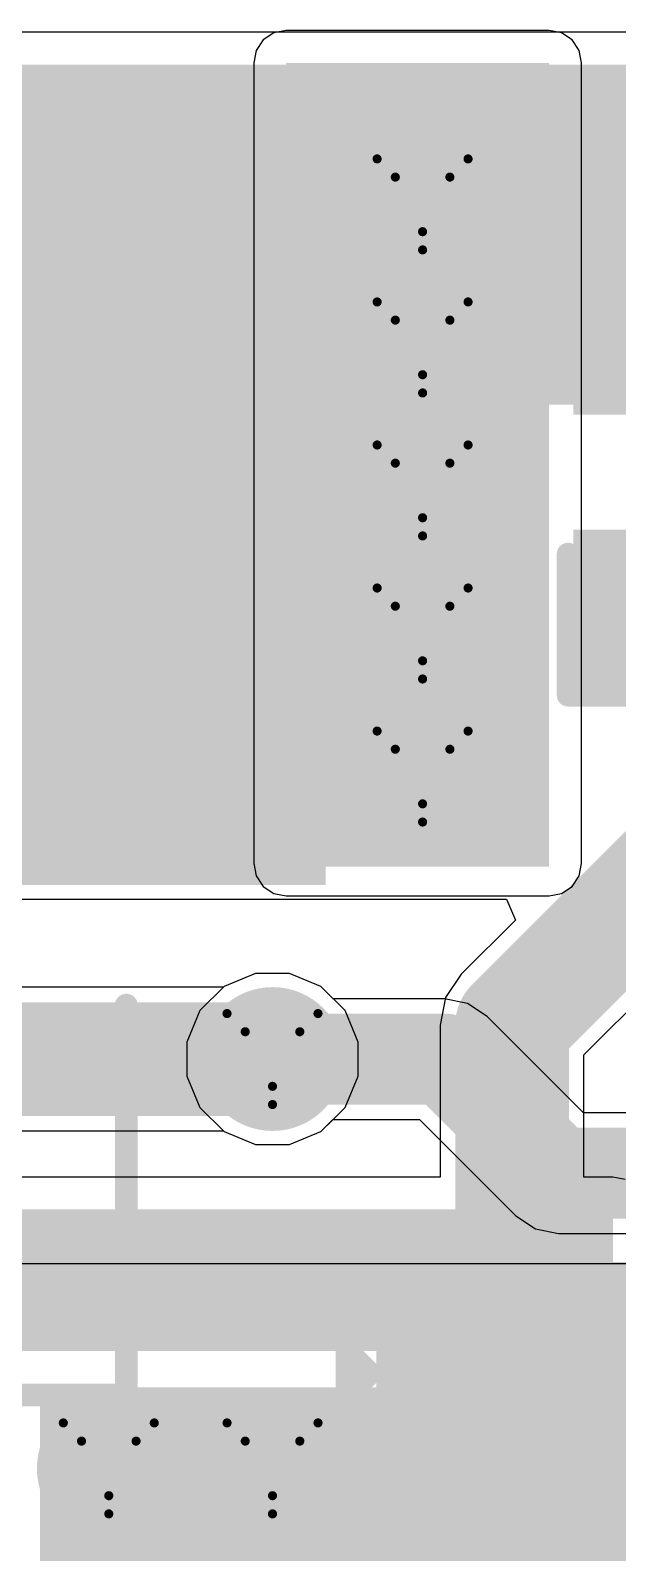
# Model space of a CAD drawing. Header units: millimetres. Extents: x -6 to 194, y -120 to 229.
# Drawn here: x 13.91 to 17.19, y 14.85 to 23.35 of the extents above; entities that cross this region are included whole.
import ezdxf

# ---------------------------------------------------------------- set-up
doc = ezdxf.new("R2010")
doc.units = ezdxf.units.MM
for name, color, linetype in [('BottomLayer', 5, 'Continuous'), ('BottomSolder', 6, 'Continuous'), ('DrillDrawing', 1, 'Continuous'), ('TopLayer', 1, 'Continuous'), ('TopOverlay', 2, 'Continuous'), ('TopPaste', 8, 'Continuous'), ('TopSolder', 216, 'Continuous'), ('ViaHoleLayer', 16, 'Continuous')]:
    doc.layers.add(name, color=color, linetype=linetype)

# ---------------------------------------------------------------- blocks, each defined once
blk = doc.blocks.new('SOT_23_6_10')
at = {"layer": 'TopLayer'}
for points in [[(-1.92, 1.26), (-0.7, 1.26), (-0.7, 0.64), (-1.92, 0.64)], [(0.7, 1.26), (1.92, 1.26), (1.92, 0.64), (0.7, 0.64)], [(-1.92, 0.31), (-0.7, 0.31), (-0.7, -0.31), (-1.92, -0.31)], [(0.7, 0.31), (1.92, 0.31), (1.92, -0.31), (0.7, -0.31)], [(-1.92, -0.64), (-0.7, -0.64), (-0.7, -1.26), (-1.92, -1.26)], [(0.7, -0.64), (1.92, -0.64), (1.92, -1.26), (0.7, -1.26)]]:
    blk.add_hatch(color=1, dxfattribs=at).paths.add_polyline_path(points)
at = {"layer": 'TopPaste'}
for points in [[(-1.92, 1.26), (-0.7, 1.26), (-0.7, 0.64), (-1.92, 0.64)], [(0.7, 1.26), (1.92, 1.26), (1.92, 0.64), (0.7, 0.64)], [(-1.92, 0.31), (-0.7, 0.31), (-0.7, -0.31), (-1.92, -0.31)], [(0.7, 0.31), (1.92, 0.31), (1.92, -0.31), (0.7, -0.31)], [(-1.92, -0.64), (-0.7, -0.64), (-0.7, -1.26), (-1.92, -1.26)], [(0.7, -0.64), (1.92, -0.64), (1.92, -1.26), (0.7, -1.26)]]:
    blk.add_hatch(color=8, dxfattribs=at).paths.add_polyline_path(points)
at = {"layer": 'TopSolder'}
for points in [[(-2.0216, 1.3616), (-0.5984, 1.3616), (-0.5984, 0.5384), (-2.0216, 0.5384)], [(0.5984, 1.3616), (2.0216, 1.3616), (2.0216, 0.5384), (0.5984, 0.5384)], [(-2.0216, 0.4116), (-0.5984, 0.4116), (-0.5984, -0.4116), (-2.0216, -0.4116)], [(0.5984, 0.4116), (2.0216, 0.4116), (2.0216, -0.4116), (0.5984, -0.4116)], [(-2.0216, -0.5384), (-0.5984, -0.5384), (-0.5984, -1.3616), (-2.0216, -1.3616)], [(0.5984, -0.5384), (2.0216, -0.5384), (2.0216, -1.3616), (0.5984, -1.3616)]]:
    blk.add_hatch(color=216, dxfattribs=at).paths.add_polyline_path(points)
at = {"layer": 'TopOverlay', "const_width": 0.127}
for points in [[(-0.889, 1.524), (0.8636, 1.524)], [(-0.889, 1.424), (-0.889, 1.524)], [(0.8636, 1.424), (0.8636, 1.524)], [(-2.1844, 1.0922), (-2.0574, 0.9652)], [(-2.1844, 0.8382), (-2.1844, 1.0922)], [(-2.1844, 0.8382), (-2.0574, 0.9652)], [(-0.889, -1.524), (-0.889, -1.424)], [(0.8636, -1.524), (0.8636, -1.424)], [(-0.889, -1.524), (0.8636, -1.524)]]:
    blk.add_lwpolyline(points, dxfattribs=at)
at = {"layer": 'TopOverlay', "const_width": 0.0635}
for points in [[(-0.9207, 1.524, 1), (-0.8572, 1.524, 1)], [(-0.9207, 1.524, 1), (-0.8572, 1.524, 1)], [(0.8318, 1.524, 1), (0.8953, 1.524, 1)], [(0.8318, 1.524, 1), (0.8953, 1.524, 1)], [(-0.9207, 1.424, 1), (-0.8572, 1.424, 1)], [(0.8318, 1.424, 1), (0.8953, 1.424, 1)], [(-2.2161, 1.0922, 1), (-2.1526, 1.0922, 1)], [(-2.2161, 1.0922, 1), (-2.1526, 1.0922, 1)], [(-2.0892, 0.9652, 1), (-2.0257, 0.9652, 1)], [(-2.0892, 0.9652, 1), (-2.0257, 0.9652, 1)], [(-2.2161, 0.8382, 1), (-2.1526, 0.8382, 1)], [(-2.2161, 0.8382, 1), (-2.1526, 0.8382, 1)], [(-0.9207, -1.424, 1), (-0.8572, -1.424, 1)], [(0.8318, -1.424, 1), (0.8953, -1.424, 1)], [(-0.9207, -1.524, 1), (-0.8572, -1.524, 1)], [(-0.9207, -1.524, 1), (-0.8572, -1.524, 1)], [(0.8318, -1.524, 1), (0.8953, -1.524, 1)], [(0.8318, -1.524, 1), (0.8953, -1.524, 1)]]:
    blk.add_lwpolyline(points, format="xyb", close=True, dxfattribs=at)
blk = doc.blocks.new('YSPI1040_2R2M_36')
at = {"layer": 'TopLayer'}
blk.add_hatch(color=1, dxfattribs=at).paths.add_polyline_path([(2.7, 2.05), (6.8, 2.05), (6.8, -2.05), (2.7, -2.05)])
at = {"layer": 'TopPaste'}
blk.add_hatch(color=8, dxfattribs=at).paths.add_polyline_path([(2.7, 2.05), (6.8, 2.05), (6.8, -2.05), (2.7, -2.05)])
at = {"layer": 'TopSolder'}
blk.add_hatch(color=216, dxfattribs=at).paths.add_polyline_path([(2.5984, 2.1516), (6.9016, 2.1516), (6.9016, -2.1516), (2.5984, -2.1516)])
at = {"layer": 'TopOverlay', "const_width": 0.127}
for points in [[(5.7874, -5), (5.7874, -2.8232)], [(-5.7874, -5), (5.7874, -5)]]:
    blk.add_lwpolyline(points, dxfattribs=at)
at = {"layer": 'TopOverlay', "const_width": 0.0635}
for points in [[(5.7557, -2.8232, 1), (5.8192, -2.8232, 1)], [(5.7557, -5, 1), (5.8192, -5, 1)], [(5.7557, -5, 1), (5.8192, -5, 1)]]:
    blk.add_lwpolyline(points, format="xyb", close=True, dxfattribs=at)
blk = doc.blocks.new('C___0603_62')
at = {"layer": 'TopLayer'}
for points in [[(-0.381, 0.4445), (-0.381, -0.4445), (-1.143, -0.4445), (-1.143, 0.4445)], [(1.143, 0.4445), (1.143, -0.4445), (0.381, -0.4445), (0.381, 0.4445)]]:
    blk.add_hatch(color=1, dxfattribs=at).paths.add_polyline_path(points)
at = {"layer": 'TopPaste'}
for points in [[(-0.381, 0.4445), (-0.381, -0.4445), (-1.143, -0.4445), (-1.143, 0.4445)], [(1.143, 0.4445), (1.143, -0.4445), (0.381, -0.4445), (0.381, 0.4445)]]:
    blk.add_hatch(color=8, dxfattribs=at).paths.add_polyline_path(points)
at = {"layer": 'TopSolder'}
for points in [[(-0.321, 0.5045), (-0.321, -0.5045), (-1.203, -0.5045), (-1.203, 0.5045)], [(1.203, 0.5045), (1.203, -0.5045), (0.321, -0.5045), (0.321, 0.5045)]]:
    blk.add_hatch(color=216, dxfattribs=at).paths.add_polyline_path(points)
at = {"layer": 'TopOverlay', "const_width": 0.127}
for points in [[(-1.2446, -0.5334), (-1.2446, 0.5334)], [(-0.4572, 0.5334), (-1.2446, 0.5334)], [(1.2446, 0.5334), (0.4572, 0.5334)], [(1.2446, -0.5334), (1.2446, 0.5334)], [(-0.4572, -0.5334), (-1.2446, -0.5334)], [(1.2446, -0.5334), (0.4572, -0.5334)]]:
    blk.add_lwpolyline(points, dxfattribs=at)
at = {"layer": 'TopOverlay', "const_width": 0.0635}
for points in [[(-1.2764, 0.5334, 1), (-1.2128, 0.5334, 1)], [(-1.2764, 0.5334, 1), (-1.2128, 0.5334, 1)], [(-0.4889, 0.5334, 1), (-0.4254, 0.5334, 1)], [(0.4254, 0.5334, 1), (0.4889, 0.5334, 1)], [(1.2128, 0.5334, 1), (1.2764, 0.5334, 1)], [(1.2128, 0.5334, 1), (1.2764, 0.5334, 1)], [(-1.2764, -0.5334, 1), (-1.2128, -0.5334, 1)], [(-1.2764, -0.5334, 1), (-1.2128, -0.5334, 1)], [(-0.4889, -0.5334, 1), (-0.4254, -0.5334, 1)], [(0.4254, -0.5334, 1), (0.4889, -0.5334, 1)], [(1.2128, -0.5334, 1), (1.2764, -0.5334, 1)], [(1.2128, -0.5334, 1), (1.2764, -0.5334, 1)]]:
    blk.add_lwpolyline(points, format="xyb", close=True, dxfattribs=at)

msp = doc.modelspace()

# ---------------------------------------------------------------- hatches: boundary and pattern name
at = {"layer": 'BottomLayer'}
for points in [[(15.3416, 18.6944), (16.8105, 18.6944), (16.8105, 23.1648), (15.3416, 23.1648)], [(13.9673, 13.9192), (50.1142, 13.9192), (50.1142, 15.7695), (13.9673, 15.7695)]]:
    msp.add_hatch(color=5, dxfattribs=at).paths.add_polyline_path(points)
h = msp.add_hatch(color=5, dxfattribs=at)
edge = h.paths.add_edge_path()
edge.add_arc((16.1036, 22.3747), 0.3, 0, 360)
h = msp.add_hatch(color=5, dxfattribs=at)
edge = h.paths.add_edge_path()
edge.add_arc((16.1036, 21.5759), 0.3, 0, 360)
h = msp.add_hatch(color=5, dxfattribs=at)
edge = h.paths.add_edge_path()
edge.add_arc((16.1036, 20.7772), 0.3, 0, 360)
h = msp.add_hatch(color=5, dxfattribs=at)
edge = h.paths.add_edge_path()
edge.add_arc((16.1036, 19.9785), 0.3, 0, 360)
h = msp.add_hatch(color=5, dxfattribs=at)
edge = h.paths.add_edge_path()
edge.add_arc((16.1036, 19.1797), 0.3, 0, 360)
h = msp.add_hatch(color=5, dxfattribs=at)
edge = h.paths.add_edge_path()
edge.add_arc((15.2654, 17.6022), 0.3, 0, 360)
h = msp.add_hatch(color=5, dxfattribs=at)
edge = h.paths.add_edge_path()
edge.add_arc((14.351, 15.3162), 0.3, 0, 360)
h = msp.add_hatch(color=5, dxfattribs=at)
edge = h.paths.add_edge_path()
edge.add_arc((15.2654, 15.3162), 0.3, 0, 360)
at = {"layer": 'BottomSolder'}
h = msp.add_hatch(color=6, dxfattribs=at)
edge = h.paths.add_edge_path()
edge.add_arc((16.1036, 22.3747), 0.4016, 0, 360)
h = msp.add_hatch(color=6, dxfattribs=at)
edge = h.paths.add_edge_path()
edge.add_arc((16.1036, 21.5759), 0.4016, 0, 360)
h = msp.add_hatch(color=6, dxfattribs=at)
edge = h.paths.add_edge_path()
edge.add_arc((16.1036, 20.7772), 0.4016, 0, 360)
h = msp.add_hatch(color=6, dxfattribs=at)
edge = h.paths.add_edge_path()
edge.add_arc((16.1036, 19.9785), 0.4016, 0, 360)
h = msp.add_hatch(color=6, dxfattribs=at)
edge = h.paths.add_edge_path()
edge.add_arc((16.1036, 19.1797), 0.4016, 0, 360)
h = msp.add_hatch(color=6, dxfattribs=at)
edge = h.paths.add_edge_path()
edge.add_arc((15.2654, 17.6022), 0.4016, 0, 360)
h = msp.add_hatch(color=6, dxfattribs=at)
edge = h.paths.add_edge_path()
edge.add_arc((14.351, 15.3162), 0.4016, 0, 360)
h = msp.add_hatch(color=6, dxfattribs=at)
edge = h.paths.add_edge_path()
edge.add_arc((15.2654, 15.3162), 0.4016, 0, 360)
at = {"layer": 'TopLayer'}
for points in [[(11.3614, 21.2558), (24.9026, 21.2558), (24.9026, 23.1558), (11.3614, 23.1558)], [(11.3614, 18.6764), (16.8105, 18.6764), (16.8105, 23.1558), (11.3614, 23.1558)], [(11.844, 15.9715), (17.1662, 15.9715), (17.1662, 16.7621), (11.844, 16.7621)], [(17.1662, 16.7621), (15.9462, 16.7621), (15.9462, 15.5216), (17.1662, 15.5216)], [(13.9673, 13.9192), (15.6818, 13.9192), (15.6818, 15.7695), (13.9673, 15.7695)], [(13.9673, 14.5716), (17.1662, 14.5716), (17.1662, 15.1916), (13.9673, 15.1916)]]:
    msp.add_hatch(color=1, dxfattribs=at).paths.add_polyline_path(points)
h = msp.add_hatch(color=1, dxfattribs=at)
edge = h.paths.add_edge_path()
edge.add_arc((16.1036, 22.3747), 0.3, 0, 360)
h = msp.add_hatch(color=1, dxfattribs=at)
edge = h.paths.add_edge_path()
edge.add_arc((16.1036, 21.5759), 0.3, 0, 360)
h = msp.add_hatch(color=1, dxfattribs=at)
edge = h.paths.add_edge_path()
edge.add_arc((16.1036, 20.7772), 0.3, 0, 360)
h = msp.add_hatch(color=1, dxfattribs=at)
edge = h.paths.add_edge_path()
edge.add_arc((16.1036, 19.9785), 0.3, 0, 360)
h = msp.add_hatch(color=1, dxfattribs=at)
edge = h.paths.add_edge_path()
edge.add_arc((16.1036, 19.1797), 0.3, 0, 360)
h = msp.add_hatch(color=1, dxfattribs=at)
edge = h.paths.add_edge_path()
edge.add_arc((15.2654, 17.6022), 0.3, 0, 360)
h = msp.add_hatch(color=1, dxfattribs=at)
edge = h.paths.add_edge_path()
edge.add_arc((14.351, 15.3162), 0.3, 0, 360)
h = msp.add_hatch(color=1, dxfattribs=at)
edge = h.paths.add_edge_path()
edge.add_arc((15.2654, 15.3162), 0.3, 0, 360)
at = {"layer": 'TopSolder'}
h = msp.add_hatch(color=216, dxfattribs=at)
edge = h.paths.add_edge_path()
edge.add_arc((16.1036, 22.3747), 0.4016, 0, 360)
h = msp.add_hatch(color=216, dxfattribs=at)
edge = h.paths.add_edge_path()
edge.add_arc((16.1036, 21.5759), 0.4016, 0, 360)
h = msp.add_hatch(color=216, dxfattribs=at)
edge = h.paths.add_edge_path()
edge.add_arc((16.1036, 20.7772), 0.4016, 0, 360)
h = msp.add_hatch(color=216, dxfattribs=at)
edge = h.paths.add_edge_path()
edge.add_arc((16.1036, 19.9785), 0.4016, 0, 360)
h = msp.add_hatch(color=216, dxfattribs=at)
edge = h.paths.add_edge_path()
edge.add_arc((16.1036, 19.1797), 0.4016, 0, 360)
h = msp.add_hatch(color=216, dxfattribs=at)
edge = h.paths.add_edge_path()
edge.add_arc((15.2654, 17.6022), 0.4016, 0, 360)
h = msp.add_hatch(color=216, dxfattribs=at)
edge = h.paths.add_edge_path()
edge.add_arc((14.351, 15.3162), 0.4016, 0, 360)
h = msp.add_hatch(color=216, dxfattribs=at)
edge = h.paths.add_edge_path()
edge.add_arc((15.2654, 15.3162), 0.4016, 0, 360)
at = {"layer": 'ViaHoleLayer'}
h = msp.add_hatch(color=16, dxfattribs=at)
edge = h.paths.add_edge_path()
edge.add_arc((16.1036, 22.3747), 0.15, 0, 360)
h = msp.add_hatch(color=16, dxfattribs=at)
edge = h.paths.add_edge_path()
edge.add_arc((16.1036, 21.5759), 0.15, 0, 360)
h = msp.add_hatch(color=16, dxfattribs=at)
edge = h.paths.add_edge_path()
edge.add_arc((16.1036, 20.7772), 0.15, 0, 360)
h = msp.add_hatch(color=16, dxfattribs=at)
edge = h.paths.add_edge_path()
edge.add_arc((16.1036, 19.9785), 0.15, 0, 360)
h = msp.add_hatch(color=16, dxfattribs=at)
edge = h.paths.add_edge_path()
edge.add_arc((16.1036, 19.1797), 0.15, 0, 360)
h = msp.add_hatch(color=16, dxfattribs=at)
edge = h.paths.add_edge_path()
edge.add_arc((15.2654, 17.6022), 0.15, 0, 360)
h = msp.add_hatch(color=16, dxfattribs=at)
edge = h.paths.add_edge_path()
edge.add_arc((14.351, 15.3162), 0.15, 0, 360)
h = msp.add_hatch(color=16, dxfattribs=at)
edge = h.paths.add_edge_path()
edge.add_arc((15.2654, 15.3162), 0.15, 0, 360)

# ---------------------------------------------------------------- linework, layer by layer
at = {"layer": 'BottomLayer'}
for p, q in [((15.2134, 23.293), (15.1741, 23.2342)), ((15.2722, 23.3323), (15.2134, 23.293)), ((15.3416, 23.3461), (15.2722, 23.3323)), ((16.8105, 23.3461), (15.3416, 23.3461)), ((16.8798, 23.3323), (16.8105, 23.3461)), ((16.9387, 23.293), (16.8798, 23.3323)), ((16.978, 23.2342), (16.9387, 23.293)), ((15.1741, 23.2342), (15.1603, 23.1648)), ((16.9918, 23.1648), (16.978, 23.2342)), ((15.1603, 23.1648), (15.1603, 18.6944)), ((16.9918, 18.6944), (16.9918, 23.1648)), ((15.1603, 18.6944), (15.1741, 18.625)), ((15.1741, 18.625), (15.2134, 18.5662)), ((16.9387, 18.5662), (16.978, 18.625)), ((16.978, 18.625), (16.9918, 18.6944)), ((15.2134, 18.5662), (15.2722, 18.5269)), ((16.8798, 18.5269), (16.9387, 18.5662)), ((15.2722, 18.5269), (15.3416, 18.5131)), ((15.3416, 18.5131), (16.8105, 18.5131)), ((16.8105, 18.5131), (16.8798, 18.5269)), ((15.1704, 18.08), (14.9947, 18.0073)), ((15.3604, 18.08), (15.1704, 18.08)), ((15.5361, 18.0073), (15.3604, 18.08)), ((14.9947, 18.0073), (14.8603, 17.8729)), ((15.6044, 17.9389), (15.5361, 18.0073)), ((16.226, 17.9389), (15.6044, 17.9389)), ((16.3548, 17.9132), (16.226, 17.9389)), ((14.8603, 17.8729), (14.7876, 17.6972)), ((16.4641, 17.8403), (16.3548, 17.9132)), ((17.0022, 17.3022), (16.4641, 17.8403)), ((14.7876, 17.6972), (14.7876, 17.5072)), ((14.7876, 17.5072), (14.8603, 17.3315)), ((14.8603, 17.3315), (14.9947, 17.1971)), ((15.5361, 17.1971), (15.6044, 17.2655)), ((15.6044, 17.2655), (16.0865, 17.2655)), ((16.0865, 17.2655), (16.6246, 16.7274)), ((17.5539, 17.3022), (17.0022, 17.3022)), ((14.9947, 17.1971), (15.1704, 17.1244)), ((15.3604, 17.1244), (15.5361, 17.1971)), ((15.1704, 17.1244), (15.3604, 17.1244)), ((16.6246, 16.7274), (16.7339, 16.6545)), ((16.7339, 16.6545), (16.8627, 16.6288)), ((16.8627, 16.6288), (23.747, 16.6288)), ((23.7217, 16.4585), (11.4528, 16.4585))]:
    msp.add_line(p, q, dxfattribs=at)
for points, const_width in [([(15.2236, 17.6022), (16.226, 17.6022)], 0.508), ([(16.226, 17.6022), (16.8627, 16.9655)], 0.508), ([(16.8627, 16.9655), (24.1537, 16.9655)], 0.508), ([(11.049, 16.1866), (25.602, 16.1866)], 0.381)]:
    msp.add_lwpolyline(points, dxfattribs=dict(at, const_width=const_width))
at = {"layer": 'BottomLayer', "const_width": 0.254}
for points in [[(15.0966, 17.6022, 1), (15.3506, 17.6022, 1)], [(16.099, 17.6022, 1), (16.353, 17.6022, 1)], [(16.099, 17.6022, 1), (16.353, 17.6022, 1)], [(16.7357, 16.9655, 1), (16.9897, 16.9655, 1)], [(16.7357, 16.9655, 1), (16.9897, 16.9655, 1)]]:
    msp.add_lwpolyline(points, format="xyb", close=True, dxfattribs=at)
at = {"layer": 'DrillDrawing', "const_width": 0.0508}
for points in [[(15.8496, 22.6287), (16.3576, 22.6287)], [(15.8496, 22.6287), (16.1036, 22.1207)], [(16.1036, 22.1207), (16.3576, 22.6287)], [(15.9512, 22.5271), (16.256, 22.5271)], [(15.9512, 22.5271), (16.1036, 22.2223)], [(16.1036, 22.2223), (16.256, 22.5271)], [(15.8496, 21.8299), (16.3576, 21.8299)], [(15.8496, 21.8299), (16.1036, 21.3219)], [(16.1036, 21.3219), (16.3576, 21.8299)], [(15.9512, 21.7283), (16.256, 21.7283)], [(15.9512, 21.7283), (16.1036, 21.4235)], [(16.1036, 21.4235), (16.256, 21.7283)], [(15.8496, 21.0312), (16.3576, 21.0312)], [(15.8496, 21.0312), (16.1036, 20.5232)], [(16.1036, 20.5232), (16.3576, 21.0312)], [(15.9512, 20.9296), (16.256, 20.9296)], [(15.9512, 20.9296), (16.1036, 20.6248)], [(16.1036, 20.6248), (16.256, 20.9296)], [(15.8496, 20.2325), (16.3576, 20.2325)], [(15.8496, 20.2325), (16.1036, 19.7245)], [(16.1036, 19.7245), (16.3576, 20.2325)], [(15.9512, 20.1309), (16.256, 20.1309)], [(15.9512, 20.1309), (16.1036, 19.8261)], [(16.1036, 19.8261), (16.256, 20.1309)], [(15.8496, 19.4337), (16.3576, 19.4337)], [(15.8496, 19.4337), (16.1036, 18.9257)], [(16.1036, 18.9257), (16.3576, 19.4337)], [(15.9512, 19.3321), (16.256, 19.3321)], [(15.9512, 19.3321), (16.1036, 19.0273)], [(16.1036, 19.0273), (16.256, 19.3321)], [(15.0114, 17.8562), (15.5194, 17.8562)], [(15.0114, 17.8562), (15.2654, 17.3482)], [(15.2654, 17.3482), (15.5194, 17.8562)], [(15.113, 17.7546), (15.4178, 17.7546)], [(15.113, 17.7546), (15.2654, 17.4498)], [(15.2654, 17.4498), (15.4178, 17.7546)], [(14.097, 15.5702), (14.605, 15.5702)], [(14.097, 15.5702), (14.351, 15.0622)], [(14.351, 15.0622), (14.605, 15.5702)], [(15.0114, 15.5702), (15.5194, 15.5702)], [(15.0114, 15.5702), (15.2654, 15.0622)], [(15.2654, 15.0622), (15.5194, 15.5702)], [(14.1986, 15.4686), (14.5034, 15.4686)], [(14.1986, 15.4686), (14.351, 15.1638)], [(14.351, 15.1638), (14.5034, 15.4686)], [(15.113, 15.4686), (15.4178, 15.4686)], [(15.113, 15.4686), (15.2654, 15.1638)], [(15.2654, 15.1638), (15.4178, 15.4686)]]:
    msp.add_lwpolyline(points, dxfattribs=at)
at = {"layer": 'DrillDrawing', "const_width": 0.0254}
for points in [[(15.8369, 22.6287, 1), (15.8623, 22.6287, 1)], [(15.8369, 22.6287, 1), (15.8623, 22.6287, 1)], [(16.3449, 22.6287, 1), (16.3703, 22.6287, 1)], [(16.3449, 22.6287, 1), (16.3703, 22.6287, 1)], [(15.9385, 22.5271, 1), (15.9639, 22.5271, 1)], [(15.9385, 22.5271, 1), (15.9639, 22.5271, 1)], [(16.2433, 22.5271, 1), (16.2687, 22.5271, 1)], [(16.2433, 22.5271, 1), (16.2687, 22.5271, 1)], [(16.0909, 22.2223, 1), (16.1163, 22.2223, 1)], [(16.0909, 22.2223, 1), (16.1163, 22.2223, 1)], [(16.0909, 22.1207, 1), (16.1163, 22.1207, 1)], [(16.0909, 22.1207, 1), (16.1163, 22.1207, 1)], [(15.8369, 21.8299, 1), (15.8623, 21.8299, 1)], [(15.8369, 21.8299, 1), (15.8623, 21.8299, 1)], [(16.3449, 21.8299, 1), (16.3703, 21.8299, 1)], [(16.3449, 21.8299, 1), (16.3703, 21.8299, 1)], [(15.9385, 21.7283, 1), (15.9639, 21.7283, 1)], [(15.9385, 21.7283, 1), (15.9639, 21.7283, 1)], [(16.2433, 21.7283, 1), (16.2687, 21.7283, 1)], [(16.2433, 21.7283, 1), (16.2687, 21.7283, 1)], [(16.0909, 21.4235, 1), (16.1163, 21.4235, 1)], [(16.0909, 21.4235, 1), (16.1163, 21.4235, 1)], [(16.0909, 21.3219, 1), (16.1163, 21.3219, 1)], [(16.0909, 21.3219, 1), (16.1163, 21.3219, 1)], [(15.8369, 21.0312, 1), (15.8623, 21.0312, 1)], [(15.8369, 21.0312, 1), (15.8623, 21.0312, 1)], [(16.3449, 21.0312, 1), (16.3703, 21.0312, 1)], [(16.3449, 21.0312, 1), (16.3703, 21.0312, 1)], [(15.9385, 20.9296, 1), (15.9639, 20.9296, 1)], [(15.9385, 20.9296, 1), (15.9639, 20.9296, 1)], [(16.2433, 20.9296, 1), (16.2687, 20.9296, 1)], [(16.2433, 20.9296, 1), (16.2687, 20.9296, 1)], [(16.0909, 20.6248, 1), (16.1163, 20.6248, 1)], [(16.0909, 20.6248, 1), (16.1163, 20.6248, 1)], [(16.0909, 20.5232, 1), (16.1163, 20.5232, 1)], [(16.0909, 20.5232, 1), (16.1163, 20.5232, 1)], [(15.8369, 20.2325, 1), (15.8623, 20.2325, 1)], [(15.8369, 20.2325, 1), (15.8623, 20.2325, 1)], [(16.3449, 20.2325, 1), (16.3703, 20.2325, 1)], [(16.3449, 20.2325, 1), (16.3703, 20.2325, 1)], [(15.9385, 20.1309, 1), (15.9639, 20.1309, 1)], [(15.9385, 20.1309, 1), (15.9639, 20.1309, 1)], [(16.2433, 20.1309, 1), (16.2687, 20.1309, 1)], [(16.2433, 20.1309, 1), (16.2687, 20.1309, 1)], [(16.0909, 19.8261, 1), (16.1163, 19.8261, 1)], [(16.0909, 19.8261, 1), (16.1163, 19.8261, 1)], [(16.0909, 19.7245, 1), (16.1163, 19.7245, 1)], [(16.0909, 19.7245, 1), (16.1163, 19.7245, 1)], [(15.8369, 19.4337, 1), (15.8623, 19.4337, 1)], [(15.8369, 19.4337, 1), (15.8623, 19.4337, 1)], [(16.3449, 19.4337, 1), (16.3703, 19.4337, 1)], [(16.3449, 19.4337, 1), (16.3703, 19.4337, 1)], [(15.9385, 19.3321, 1), (15.9639, 19.3321, 1)], [(15.9385, 19.3321, 1), (15.9639, 19.3321, 1)], [(16.2433, 19.3321, 1), (16.2687, 19.3321, 1)], [(16.2433, 19.3321, 1), (16.2687, 19.3321, 1)], [(16.0909, 19.0273, 1), (16.1163, 19.0273, 1)], [(16.0909, 19.0273, 1), (16.1163, 19.0273, 1)], [(16.0909, 18.9257, 1), (16.1163, 18.9257, 1)], [(16.0909, 18.9257, 1), (16.1163, 18.9257, 1)], [(14.9987, 17.8562, 1), (15.0241, 17.8562, 1)], [(14.9987, 17.8562, 1), (15.0241, 17.8562, 1)], [(15.5067, 17.8562, 1), (15.5321, 17.8562, 1)], [(15.5067, 17.8562, 1), (15.5321, 17.8562, 1)], [(15.1003, 17.7546, 1), (15.1257, 17.7546, 1)], [(15.1003, 17.7546, 1), (15.1257, 17.7546, 1)], [(15.4051, 17.7546, 1), (15.4305, 17.7546, 1)], [(15.4051, 17.7546, 1), (15.4305, 17.7546, 1)], [(15.2527, 17.4498, 1), (15.2781, 17.4498, 1)], [(15.2527, 17.4498, 1), (15.2781, 17.4498, 1)], [(15.2527, 17.3482, 1), (15.2781, 17.3482, 1)], [(15.2527, 17.3482, 1), (15.2781, 17.3482, 1)], [(14.0843, 15.5702, 1), (14.1097, 15.5702, 1)], [(14.0843, 15.5702, 1), (14.1097, 15.5702, 1)], [(14.5923, 15.5702, 1), (14.6177, 15.5702, 1)], [(14.5923, 15.5702, 1), (14.6177, 15.5702, 1)], [(14.9987, 15.5702, 1), (15.0241, 15.5702, 1)], [(14.9987, 15.5702, 1), (15.0241, 15.5702, 1)], [(15.5067, 15.5702, 1), (15.5321, 15.5702, 1)], [(15.5067, 15.5702, 1), (15.5321, 15.5702, 1)], [(14.1859, 15.4686, 1), (14.2113, 15.4686, 1)], [(14.1859, 15.4686, 1), (14.2113, 15.4686, 1)], [(14.4907, 15.4686, 1), (14.5161, 15.4686, 1)], [(14.4907, 15.4686, 1), (14.5161, 15.4686, 1)], [(15.1003, 15.4686, 1), (15.1257, 15.4686, 1)], [(15.1003, 15.4686, 1), (15.1257, 15.4686, 1)], [(15.4051, 15.4686, 1), (15.4305, 15.4686, 1)], [(15.4051, 15.4686, 1), (15.4305, 15.4686, 1)], [(14.3383, 15.1638, 1), (14.3637, 15.1638, 1)], [(14.3383, 15.1638, 1), (14.3637, 15.1638, 1)], [(15.2527, 15.1638, 1), (15.2781, 15.1638, 1)], [(15.2527, 15.1638, 1), (15.2781, 15.1638, 1)], [(14.3383, 15.0622, 1), (14.3637, 15.0622, 1)], [(14.3383, 15.0622, 1), (14.3637, 15.0622, 1)], [(15.2527, 15.0622, 1), (15.2781, 15.0622, 1)], [(15.2527, 15.0622, 1), (15.2781, 15.0622, 1)]]:
    msp.add_lwpolyline(points, format="xyb", close=True, dxfattribs=at)
at = {"layer": 'TopLayer'}
for p, q in [((21.81, 23.3371), (11.3614, 23.3371)), ((11.3614, 18.4951), (16.573, 18.4951)), ((16.573, 18.4951), (16.6216, 18.3778)), ((16.6216, 18.3778), (16.3193, 18.0755)), ((15.1704, 18.08), (14.9947, 18.0073)), ((15.3604, 18.08), (15.1704, 18.08)), ((15.5361, 18.0073), (15.3604, 18.08)), ((16.3193, 18.0755), (16.2322, 17.9452)), ((14.9911, 18.0036), (7.8689, 18.0036)), ((14.9947, 18.0073), (14.9911, 18.0036)), ((15.6705, 17.8729), (15.5361, 18.0073)), ((16.2322, 17.9452), (16.2017, 17.7916)), ((17.0045, 17.6254), (17.3938, 18.0147)), ((15.7432, 17.6972), (15.6705, 17.8729)), ((16.2017, 17.7916), (16.2017, 16.9434)), ((15.7432, 17.5072), (15.7432, 17.6972)), ((17.0045, 16.9434), (17.0045, 17.6254)), ((15.6705, 17.3315), (15.7432, 17.5072)), ((15.5361, 17.1971), (15.6705, 17.3315)), ((7.8689, 17.2008), (14.9911, 17.2008)), ((14.9911, 17.2008), (14.9947, 17.1971)), ((14.9947, 17.1971), (15.1704, 17.1244)), ((15.3604, 17.1244), (15.5361, 17.1971)), ((15.1704, 17.1244), (15.3604, 17.1244)), ((16.2017, 16.9434), (13.751, 16.9434)), ((17.1662, 16.9434), (17.0045, 16.9434)), ((17.2356, 16.9296), (17.1662, 16.9434))]:
    msp.add_line(p, q, dxfattribs=at)
for points, const_width in [([(16.6031, 17.7916), (17.4825, 18.671)], 0.635), ([(17.4825, 18.671), (17.9461, 18.671)], 0.635), ([(16.6031, 16.1888), (16.6031, 17.7916)], 0.635), ([(7.5946, 17.6022), (15.2654, 17.6022)], 0.635), ([(16.5562, 16.1418), (16.6031, 16.1888)], 0.635), ([(16.5562, 15.8316), (16.5562, 16.1866)], 0.254)]:
    msp.add_lwpolyline(points, dxfattribs=dict(at, const_width=const_width))
for points, const_width in [([(17.3238, 18.671, 1), (17.6413, 18.671, 1)], 0.3175), ([(17.3238, 18.671, 1), (17.6413, 18.671, 1)], 0.3175), ([(16.4444, 17.7916, 1), (16.7619, 17.7916, 1)], 0.3175), ([(16.4444, 17.7916, 1), (16.7619, 17.7916, 1)], 0.3175), ([(15.1067, 17.6022, 1), (15.4241, 17.6022, 1)], 0.3175), ([(16.4444, 16.1888, 1), (16.7619, 16.1888, 1)], 0.3175), ([(16.4444, 16.1888, 1), (16.7619, 16.1888, 1)], 0.3175), ([(16.3975, 16.1418, 1), (16.715, 16.1418, 1)], 0.3175), ([(16.4927, 16.1866, 1), (16.6197, 16.1866, 1)], 0.127), ([(16.4927, 15.8316, 1), (16.6197, 15.8316, 1)], 0.127)]:
    msp.add_lwpolyline(points, format="xyb", close=True, dxfattribs=dict(at, const_width=const_width))

# ---------------------------------------------------------------- block references
for name, p in [('YSPI1040_2R2M_36', (8.6614, 20.7264)), ('SOT_23_6_10', (17.8662, 14.8816))]:
    msp.add_blockref(name, p)
at = {"rotation": 270}
msp.add_blockref('C___0603_62', (17.4498, 20.8788), dxfattribs=at)

doc.saveas('drawing.dxf')
